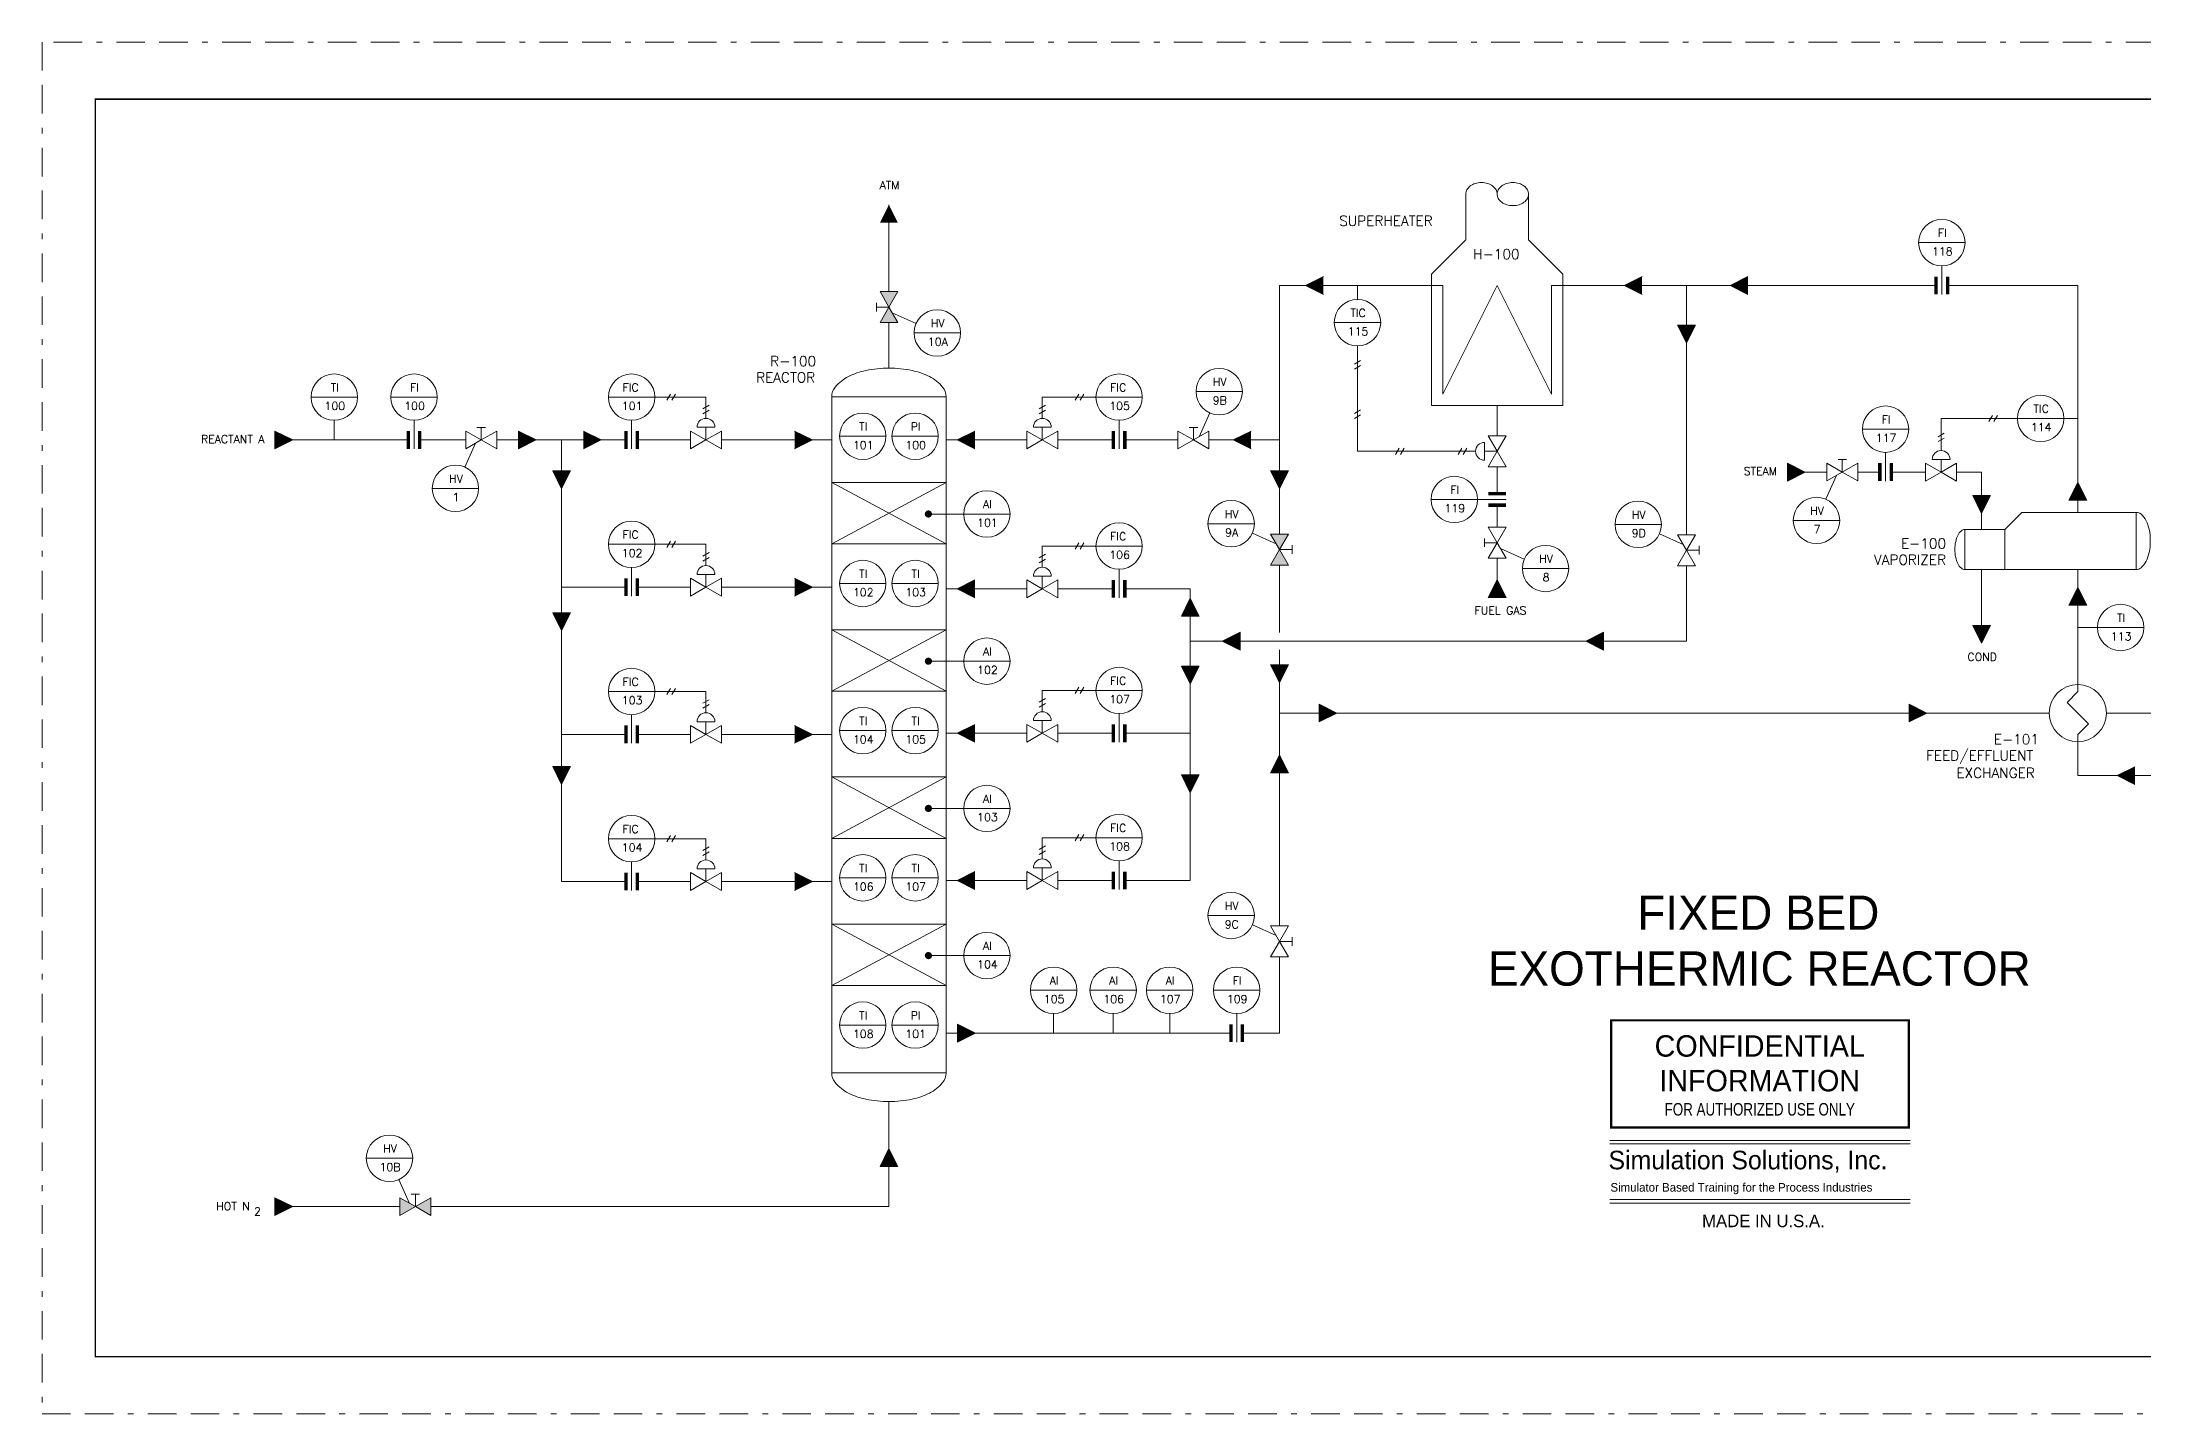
# Model space of a CAD drawing. Extents: x -1 to 107, y -1 to 23.
# Drawn here: x -1.03 to 35.74, y -1.03 to 22.97 of the extents above; entities that cross this region are included whole.
import ezdxf
from ezdxf.enums import TextEntityAlignment as Align

# ---------------------------------------------------------------- set-up
doc = ezdxf.new("R2010")
doc.units = 0
doc.header["$MEASUREMENT"] = 0
doc.linetypes.add('BORDER', pattern=[1.75, 0.5, -0.25, 0.5, -0.25, 0, -0.25])
doc.linetypes.add('DOT', pattern=[0.25, 0, -0.25])
doc.layers.get('0').update_dxf_attribs({"lineweight": 0})
for name, color, linetype, lineweight, true_color in [('ARROW', 15, 'Continuous', 0, 0xa55252), ('BORDER', 5, 'BORDER', 0, 0x0000ff), ('EQUIP', 2, 'Continuous', 0, 0xffff00), ('INSTR', 4, 'Continuous', 0, 0x00ffff), ('OUTLINE', 5, 'DOT', 0, 0x0000ff), ('TEXT', 3, 'Continuous', 0, 0x00ff00), ('VALVE', 1, 'Continuous', 0, 0xff0000)]:
    doc.layers.add(name, color=color, linetype=linetype, lineweight=lineweight, true_color=true_color)
doc.layers.add('GS-0003', color=7, linetype='Continuous', lineweight=0)
doc.layers.add('LINE', color=7, linetype='Continuous', lineweight=0)
doc.styles.add('CBC-LD', font='CBC-LD.SHX')
doc.styles.add('HL-LD', font='HL-LD.SHX')
doc.styles.add('HM-LD', font='HM-LD.SHX')
doc.styles.add('ROMANS', font='ROMANS.SHX')
doc.styles.add('SCB-LD', font='SCB-LD.SHX', dxfattribs={"width": 0.8})

# ---------------------------------------------------------------- blocks, each defined once
blk = doc.blocks.new('HV-NO')
at = {"layer": 'VALVE'}
for p, q in [((0.075, 0.22), (-0.075, 0.22)), ((0, 0), (0, 0.22))]:
    blk.add_line(p, q, dxfattribs=at)
for points in [[(-0.271, -0.156), (-0.271, 0.156), (0, 0)], [(0.271, -0.156), (0.271, 0.156), (0, 0)]]:
    blk.add_lwpolyline(points, close=True, dxfattribs=at)
blk = doc.blocks.new('HV-NC')
at = {"layer": 'VALVE'}
for p, q in [((0.075, 0.22), (-0.075, 0.22)), ((0, 0), (0, 0.22))]:
    blk.add_line(p, q, dxfattribs=at)
for points in [[(-0.271, -0.156), (-0.271, 0.156), (0, 0)], [(0.271, -0.156), (0.271, 0.156), (0, 0)]]:
    blk.add_lwpolyline(points, close=True, dxfattribs=at)
blk.add_solid([(0.271, -0.156), (0.271, 0.156), (-0.271, 0.156), (-0.271, -0.156)], dxfattribs=at)

msp = doc.modelspace()

# ---------------------------------------------------------------- linework, layer by layer
for points in [[(32.071, 18.554), (32.071, 18.867), (32.131, 18.554), (32.131, 18.867)], [(32.331, 18.554), (32.331, 18.867), (32.271, 18.554), (32.271, 18.867)], [(5.346, 15.852), (5.346, 16.164), (5.406, 15.852), (5.406, 16.164)], [(5.606, 15.852), (5.606, 16.164), (5.546, 15.852), (5.546, 16.164)], [(9.152, 15.852), (9.152, 16.164), (9.212, 15.852), (9.212, 16.164)], [(9.412, 15.852), (9.412, 16.164), (9.352, 15.852), (9.352, 16.164)], [(17.679, 15.852), (17.679, 16.164), (17.739, 15.852), (17.739, 16.164)], [(17.939, 15.852), (17.939, 16.164), (17.879, 15.852), (17.879, 16.164)], [(31.087, 15.29), (31.087, 15.603), (31.147, 15.29), (31.147, 15.603)], [(31.347, 15.29), (31.347, 15.603), (31.287, 15.29), (31.287, 15.603)], [(24.579, 15.098), (24.267, 15.098), (24.579, 15.038), (24.267, 15.038)], [(24.579, 14.838), (24.267, 14.838), (24.579, 14.898), (24.267, 14.898)], [(9.152, 13.277), (9.152, 13.589), (9.212, 13.277), (9.212, 13.589)], [(9.412, 13.277), (9.412, 13.589), (9.352, 13.277), (9.352, 13.589)], [(17.679, 13.247), (17.679, 13.559), (17.739, 13.247), (17.739, 13.559)], [(17.939, 13.247), (17.939, 13.559), (17.879, 13.247), (17.879, 13.559)], [(17.679, 10.721), (17.679, 11.033), (17.739, 10.721), (17.739, 11.033)], [(17.939, 10.721), (17.939, 11.033), (17.879, 10.721), (17.879, 11.033)], [(9.152, 10.702), (9.152, 11.014), (9.212, 10.702), (9.212, 11.014)], [(9.412, 10.702), (9.412, 11.014), (9.352, 10.702), (9.352, 11.014)], [(17.679, 8.145), (17.679, 8.458), (17.739, 8.145), (17.739, 8.458)], [(17.939, 8.145), (17.939, 8.458), (17.879, 8.145), (17.879, 8.458)], [(9.152, 8.127), (9.152, 8.439), (9.212, 8.127), (9.212, 8.439)], [(9.412, 8.127), (9.412, 8.439), (9.352, 8.127), (9.352, 8.439)], [(19.736, 5.475), (19.736, 5.787), (19.796, 5.475), (19.796, 5.787)], [(19.996, 5.475), (19.996, 5.787), (19.936, 5.475), (19.936, 5.787)]]:
    msp.add_solid(points)
at = {"layer": 'ARROW'}
for p, q in [((21.383, 18.867), (21.071, 18.71)), ((26.957, 18.867), (26.644, 18.71)), ((28.809, 18.867), (28.497, 18.71)), ((21.383, 18.554), (21.071, 18.71)), ((26.957, 18.554), (26.644, 18.71)), ((28.809, 18.554), (28.497, 18.71)), ((27.892, 18.018), (27.579, 18.018)), ((27.579, 18.018), (27.736, 17.705)), ((27.892, 18.018), (27.736, 17.705)), ((3.043, 16.164), (3.043, 15.852)), ((3.043, 16.164), (3.356, 16.008)), ((3.043, 15.852), (3.356, 16.008)), ((7.302, 16.164), (7.614, 16.008)), ((7.302, 16.164), (7.302, 15.852)), ((7.302, 15.852), (7.614, 16.008)), ((8.438, 16.164), (8.75, 16.008)), ((8.438, 15.852), (8.75, 16.008)), ((12.133, 16.164), (12.445, 16.008)), ((12.133, 15.852), (12.445, 16.008)), ((15.287, 16.164), (14.974, 16.008)), ((15.287, 15.852), (14.974, 16.008)), ((20.119, 16.164), (19.807, 16.008)), ((20.119, 15.852), (19.807, 16.008)), ((8.214, 15.467), (7.902, 15.467)), ((7.902, 15.467), (8.058, 15.155)), ((8.214, 15.467), (8.058, 15.155)), ((20.46, 15.467), (20.616, 15.155)), ((20.772, 15.467), (20.46, 15.467)), ((20.772, 15.467), (20.616, 15.155)), ((29.5, 15.603), (29.813, 15.447)), ((29.5, 15.603), (29.5, 15.29)), ((29.5, 15.29), (29.813, 15.447)), ((34.423, 14.957), (34.579, 15.269)), ((34.735, 14.957), (34.579, 15.269)), ((33.053, 15.034), (32.741, 15.034)), ((32.741, 15.034), (32.897, 14.722)), ((33.053, 15.034), (32.897, 14.722)), ((34.423, 14.957), (34.735, 14.957)), ((12.133, 13.589), (12.445, 13.433)), ((12.133, 13.277), (12.445, 13.433)), ((15.287, 13.559), (14.974, 13.403)), ((15.287, 13.247), (14.974, 13.403)), ((18.898, 12.926), (19.054, 13.238)), ((19.21, 12.926), (19.054, 13.238)), ((24.267, 13.251), (24.423, 13.563)), ((24.267, 13.251), (24.579, 13.251)), ((24.579, 13.251), (24.423, 13.563)), ((34.423, 13.118), (34.579, 13.431)), ((34.735, 13.118), (34.579, 13.431)), ((7.902, 12.987), (8.058, 12.675)), ((8.214, 12.987), (7.902, 12.987)), ((8.214, 12.987), (8.058, 12.675)), ((19.21, 12.926), (18.898, 12.926)), ((34.423, 13.118), (34.735, 13.118)), ((19.925, 12.645), (19.613, 12.489)), ((19.925, 12.333), (19.925, 12.645)), ((26.283, 12.645), (25.971, 12.489)), ((26.283, 12.333), (26.283, 12.645)), ((33.053, 12.765), (32.741, 12.765)), ((32.741, 12.765), (32.897, 12.453)), ((33.053, 12.765), (32.897, 12.453)), ((19.925, 12.333), (19.613, 12.489)), ((26.283, 12.333), (25.971, 12.489)), ((18.898, 12.053), (19.054, 11.74)), ((19.21, 12.053), (18.898, 12.053)), ((19.21, 12.053), (19.054, 11.74)), ((20.772, 12.075), (20.46, 12.075)), ((20.46, 12.075), (20.616, 11.762)), ((20.772, 12.075), (20.616, 11.762)), ((15.287, 11.033), (14.974, 10.877)), ((21.307, 11.387), (21.307, 11.075)), ((21.307, 11.387), (21.619, 11.231)), ((21.307, 11.075), (21.619, 11.231)), ((31.627, 11.387), (31.627, 11.075)), ((31.627, 11.387), (31.939, 11.231)), ((31.627, 11.075), (31.939, 11.231)), ((12.133, 11.014), (12.445, 10.858)), ((12.133, 10.702), (12.445, 10.858)), ((15.287, 10.721), (14.974, 10.877)), ((20.46, 10.184), (20.616, 10.496)), ((20.772, 10.184), (20.616, 10.496)), ((7.902, 10.294), (8.058, 9.982)), ((8.214, 10.294), (7.902, 10.294)), ((8.214, 10.294), (8.058, 9.982)), ((19.21, 10.149), (18.898, 10.149)), ((18.898, 10.149), (19.054, 9.837)), ((19.21, 10.149), (19.054, 9.837)), ((20.46, 10.184), (20.772, 10.184)), ((35.578, 10.293), (35.266, 10.137)), ((35.578, 9.981), (35.266, 10.137)), ((15.287, 8.458), (14.974, 8.301)), ((12.133, 8.439), (12.445, 8.283)), ((12.133, 8.127), (12.445, 8.283)), ((15.287, 8.145), (14.974, 8.301)), ((14.985, 5.787), (15.297, 5.631)), ((14.985, 5.787), (14.985, 5.475)), ((14.985, 5.475), (15.297, 5.631)), ((13.627, 3.301), (13.783, 3.613)), ((13.94, 3.301), (13.783, 3.613)), ((13.627, 3.301), (13.94, 3.301)), ((3.043, 2.752), (3.356, 2.596)), ((3.043, 2.752), (3.043, 2.44)), ((3.043, 2.44), (3.356, 2.596))]:
    msp.add_line(p, q, dxfattribs=at)
for points in [[(13.783, 20.123), (13.94, 19.81), (13.627, 19.81)], [(21.071, 18.71), (21.383, 18.867), (21.383, 18.554)], [(26.644, 18.71), (26.957, 18.867), (26.957, 18.554)], [(28.497, 18.71), (28.809, 18.867), (28.809, 18.554)], [(27.736, 17.705), (27.892, 18.018), (27.579, 18.018)], [(3.356, 16.008), (3.043, 16.164), (3.043, 15.852)], [(7.614, 16.008), (7.302, 16.164), (7.302, 15.852)], [(8.75, 16.008), (8.438, 15.852), (8.438, 16.164)], [(12.445, 16.008), (12.133, 15.852), (12.133, 16.164)], [(14.974, 16.008), (15.287, 16.164), (15.287, 15.852)], [(19.807, 16.008), (20.119, 16.164), (20.119, 15.852)], [(8.058, 15.155), (8.214, 15.467), (7.902, 15.467)], [(20.616, 15.155), (20.772, 15.467), (20.46, 15.467)], [(29.813, 15.447), (29.5, 15.603), (29.5, 15.29)], [(34.579, 15.269), (34.423, 14.957), (34.735, 14.957)], [(32.897, 14.722), (33.053, 15.034), (32.741, 15.034)], [(12.445, 13.433), (12.133, 13.277), (12.133, 13.589)], [(14.974, 13.403), (15.287, 13.559), (15.287, 13.247)], [(19.054, 13.238), (19.21, 12.926), (18.898, 12.926)], [(24.423, 13.563), (24.267, 13.251), (24.579, 13.251)], [(34.579, 13.431), (34.423, 13.118), (34.735, 13.118)], [(8.058, 12.675), (8.214, 12.987), (7.902, 12.987)], [(19.613, 12.489), (19.925, 12.333), (19.925, 12.645)], [(25.971, 12.489), (26.283, 12.333), (26.283, 12.645)], [(32.897, 12.453), (33.053, 12.765), (32.741, 12.765)], [(19.054, 11.74), (19.21, 12.053), (18.898, 12.053)], [(20.616, 11.762), (20.772, 12.075), (20.46, 12.075)], [(14.974, 10.877), (15.287, 11.033), (15.287, 10.721)], [(21.619, 11.231), (21.307, 11.387), (21.307, 11.075)], [(31.939, 11.231), (31.627, 11.387), (31.627, 11.075)], [(12.445, 10.858), (12.133, 10.702), (12.133, 11.014)], [(20.616, 10.496), (20.46, 10.184), (20.772, 10.184)], [(8.058, 9.982), (8.214, 10.294), (7.902, 10.294)], [(19.054, 9.837), (19.21, 10.149), (18.898, 10.149)], [(35.266, 10.137), (35.578, 10.293), (35.578, 9.981)], [(14.974, 8.301), (15.287, 8.458), (15.287, 8.145)], [(12.445, 8.283), (12.133, 8.127), (12.133, 8.439)], [(15.297, 5.631), (14.985, 5.787), (14.985, 5.475)], [(13.783, 3.613), (13.627, 3.301), (13.94, 3.301)], [(3.356, 2.596), (3.043, 2.752), (3.043, 2.44)]]:
    msp.add_solid(points, dxfattribs=at)
at = {"layer": 'BORDER'}
for p, q in [((106.969, 22.97), (-1.031, 22.97)), ((-1.031, 22.97), (-1.031, -1.03)), ((-1.031, -1.03), (106.969, -1.03))]:
    msp.add_line(p, q, dxfattribs=at)
at = {"layer": 'EQUIP'}
for p, q in [((23.873, 20.309), (23.873, 19.509)), ((24.973, 19.509), (24.973, 20.309)), ((23.873, 19.509), (23.273, 18.909)), ((25.573, 18.909), (24.973, 19.509)), ((25.573, 16.609), (25.573, 18.909)), ((12.783, 16.764), (12.783, 4.935)), ((12.783, 16.764), (14.783, 16.764)), ((14.783, 16.764), (14.783, 4.935)), ((12.783, 15.264), (14.783, 15.264)), ((12.783, 15.264), (14.783, 14.189)), ((12.783, 14.189), (14.783, 15.264)), ((33.302, 14.442), (33.602, 14.742)), ((33.602, 14.742), (35.602, 14.742)), ((35.602, 14.742), (35.602, 13.742)), ((32.602, 14.442), (32.602, 13.742)), ((33.302, 14.442), (32.602, 14.442)), ((33.302, 14.442), (33.302, 13.742)), ((12.783, 14.189), (14.783, 14.189)), ((35.602, 13.742), (32.602, 13.742)), ((12.783, 12.689), (14.783, 12.689)), ((12.783, 11.614), (14.783, 12.689)), ((12.783, 12.689), (14.783, 11.614)), ((12.783, 11.614), (14.783, 11.614)), ((12.783, 10.114), (14.783, 10.114)), ((12.783, 9.039), (14.783, 10.114)), ((12.783, 10.114), (14.783, 9.039)), ((12.783, 9.039), (14.783, 9.039)), ((12.783, 7.539), (14.783, 7.539)), ((12.783, 6.464), (14.783, 7.539)), ((12.783, 7.539), (14.783, 6.464)), ((12.783, 6.464), (14.783, 6.464)), ((12.783, 4.935), (14.783, 4.935))]:
    msp.add_line(p, q, dxfattribs=at)
for points in [[(24.423, 20.309, 0.129313), (24.403, 20.383, 0.106376), (24.342, 20.452, 0.084636), (24.256, 20.495, 0.073821), (24.148, 20.511, 0.073821), (24.039, 20.495, 0.084636), (23.953, 20.452, 0.106376), (23.892, 20.383, 0.129313), (23.873, 20.309)], [(14.783, 16.764, 0.174705), (14.722, 16.934, 0.104203), (14.49, 17.118, 0.064948), (14.188, 17.223, 0.051099), (13.783, 17.264, 0.051099), (13.379, 17.223, 0.064948), (13.076, 17.118, 0.104203), (12.844, 16.934, 0.174705), (12.783, 16.764)], [(35.602, 13.742, 0.176325), (35.685, 13.773, 0.103901), (35.776, 13.889, 0.064303), (35.828, 14.04, 0.050467), (35.848, 14.242, 0.050467), (35.828, 14.445, 0.064303), (35.776, 14.596, 0.103901), (35.685, 14.712, 0.176325), (35.602, 14.742)], [(32.602, 13.742, -0.176325), (32.543, 13.764, -0.103901), (32.479, 13.845, -0.064303), (32.443, 13.951, -0.050467), (32.429, 14.092, -0.050467), (32.443, 14.234, -0.064303), (32.479, 14.34, -0.103901), (32.543, 14.421, -0.176325), (32.602, 14.442)], [(14.783, 4.935, -0.174705), (14.722, 4.766, -0.104203), (14.49, 4.582, -0.064948), (14.188, 4.477, -0.051099), (13.783, 4.435, -0.051099), (13.379, 4.477, -0.064948), (13.076, 4.582, -0.104203), (12.844, 4.766, -0.174705), (12.783, 4.935)]]:
    msp.add_lwpolyline(points, format="xyb", dxfattribs=at)
msp.add_lwpolyline([(24.423, 20.309, 0.129313), (24.442, 20.235, 0.106376), (24.503, 20.167, 0.084636), (24.589, 20.124, 0.073821), (24.698, 20.108, 0.073821), (24.806, 20.124, 0.084636), (24.892, 20.167, 0.106376), (24.953, 20.235, 0.129313), (24.973, 20.309, 0.129313), (24.953, 20.383, 0.106376), (24.892, 20.452, 0.084636), (24.806, 20.495, 0.073821), (24.698, 20.511, 0.073821), (24.589, 20.495, 0.084636), (24.503, 20.452, 0.106376), (24.442, 20.383, 0.129313)], format="xyb", close=True, dxfattribs=at)
msp.add_lwpolyline([(23.273, 18.909), (23.273, 16.609), (25.573, 16.609)], dxfattribs=at)
at = {"layer": 'EQUIP', "lineweight": 0}
msp.add_circle((34.579, 11.231), 0.5, dxfattribs=at)
at = {"layer": 'GS-0003'}
for p, q in [((13.783, 20.123), (13.783, 18.603)), ((20.616, 18.709), (20.616, 14.363)), ((32.071, 18.71), (25.373, 18.71)), ((27.736, 18.71), (27.736, 14.35)), ((34.579, 18.71), (32.331, 18.71)), ((34.579, 14.742), (34.579, 18.71)), ((13.783, 17.264), (13.783, 18.061)), ((24.423, 16.08), (24.423, 16.609)), ((5.366, 16.008), (3.043, 16.008)), ((6.382, 16.008), (5.606, 16.008)), ((9.171, 16.008), (6.923, 16.008)), ((8.058, 16.008), (8.058, 8.283)), ((10.312, 16.008), (9.412, 16.008)), ((12.783, 16.008), (10.853, 16.008)), ((16.195, 16.008), (14.783, 16.008)), ((17.698, 16.008), (16.737, 16.008)), ((18.839, 16.008), (17.939, 16.008)), ((20.616, 16.008), (19.38, 16.008)), ((24.423, 15.539), (24.423, 15.084)), ((30.19, 15.447), (29.538, 15.447)), ((31.108, 15.447), (30.731, 15.447)), ((31.918, 15.447), (31.333, 15.447)), ((32.459, 15.447), (32.897, 15.447)), ((32.897, 15.447), (32.897, 14.442)), ((24.423, 14.859), (24.423, 14.482)), ((20.616, 13.821), (20.616, 12.639)), ((24.423, 13.941), (24.423, 13.289)), ((27.736, 13.809), (27.736, 12.489)), ((32.897, 13.742), (32.897, 12.453)), ((34.579, 11.606), (34.579, 13.742)), ((9.171, 13.433), (8.058, 13.433)), ((10.312, 13.433), (9.412, 13.433)), ((12.783, 13.433), (10.853, 13.433)), ((16.195, 13.403), (14.783, 13.403)), ((17.698, 13.403), (16.737, 13.403)), ((19.054, 13.403), (17.939, 13.403)), ((19.054, 13.403), (19.054, 8.301)), ((19.054, 12.489), (27.736, 12.489)), ((20.616, 12.339), (20.616, 7.507)), ((34.391, 11.418), (34.579, 11.606)), ((34.766, 11.043), (34.391, 11.418)), ((20.616, 11.231), (34.079, 11.231)), ((34.579, 10.856), (34.766, 11.043)), ((35.079, 11.231), (42.89, 11.231)), ((9.171, 10.858), (8.058, 10.858)), ((10.312, 10.858), (9.412, 10.858)), ((12.783, 10.858), (10.853, 10.858)), ((16.195, 10.877), (14.783, 10.877)), ((17.698, 10.877), (16.737, 10.877)), ((19.054, 10.877), (17.939, 10.877)), ((34.579, 10.856), (34.579, 10.137)), ((38.156, 10.137), (34.579, 10.137)), ((9.171, 8.283), (8.058, 8.283)), ((10.312, 8.283), (9.412, 8.283)), ((12.783, 8.283), (10.853, 8.283)), ((16.195, 8.301), (14.783, 8.301)), ((17.698, 8.301), (16.737, 8.301)), ((19.054, 8.301), (17.939, 8.301)), ((20.616, 6.966), (20.616, 5.631)), ((14.783, 5.631), (19.736, 5.631)), ((19.996, 5.631), (20.616, 5.631)), ((13.783, 4.435), (13.783, 2.596)), ((5.228, 2.596), (3.043, 2.596)), ((13.783, 2.596), (5.769, 2.596))]:
    msp.add_line(p, q, dxfattribs=at)
at = {"layer": 'INSTR'}
for p, q in [((32.608, 19.46), (31.795, 19.46)), ((32.201, 19.054), (32.201, 18.554)), ((21.98, 18.467), (21.98, 18.709)), ((13.842, 18.231), (14.258, 18.045)), ((21.574, 18.061), (22.387, 18.061)), ((15.036, 17.88), (14.223, 17.88)), ((21.98, 17.654), (21.98, 15.81)), ((21.926, 17.335), (22.034, 17.398)), ((21.926, 17.249), (22.034, 17.311)), ((4.488, 16.758), (3.675, 16.758)), ((5.882, 16.758), (5.069, 16.758)), ((9.282, 16.758), (8.876, 16.758)), ((9.282, 16.758), (9.688, 16.758)), ((9.688, 16.758), (10.582, 16.758)), ((9.962, 16.812), (9.9, 16.704)), ((10.049, 16.812), (9.987, 16.704)), ((10.528, 16.552), (10.637, 16.615)), ((10.582, 16.758), (10.582, 16.386)), ((16.412, 16.552), (16.52, 16.615)), ((16.466, 16.758), (16.466, 16.386)), ((17.403, 16.758), (16.466, 16.758)), ((17.042, 16.704), (17.104, 16.812)), ((17.128, 16.704), (17.191, 16.812)), ((17.809, 16.758), (17.403, 16.758)), ((17.809, 16.758), (18.215, 16.758)), ((19.967, 16.854), (19.155, 16.854)), ((4.081, 16.352), (4.081, 16.008)), ((5.476, 16.352), (5.476, 15.852)), ((9.282, 16.352), (9.282, 15.852)), ((10.528, 16.466), (10.637, 16.528)), ((16.412, 16.466), (16.52, 16.528)), ((17.809, 16.352), (17.809, 15.852)), ((19.21, 16.066), (19.397, 16.483)), ((21.926, 16.472), (22.034, 16.535)), ((21.926, 16.386), (22.034, 16.448)), ((31.624, 16.197), (30.811, 16.197)), ((33.524, 16.385), (32.188, 16.385)), ((32.188, 16.385), (32.188, 15.824)), ((33.024, 16.331), (33.086, 16.439)), ((33.11, 16.331), (33.173, 16.439)), ((33.93, 16.385), (33.524, 16.385)), ((33.93, 16.385), (34.579, 16.385)), ((6.551, 15.95), (6.365, 15.534)), ((13.325, 16.073), (12.919, 16.073)), ((13.325, 16.073), (13.731, 16.073)), ((14.241, 16.073), (13.835, 16.073)), ((14.241, 16.073), (14.647, 16.073)), ((22.707, 15.864), (22.644, 15.755)), ((22.793, 15.864), (22.731, 15.755)), ((23.803, 15.864), (23.741, 15.755)), ((23.89, 15.864), (23.827, 15.755)), ((32.134, 16.066), (32.243, 16.129)), ((32.134, 15.98), (32.243, 16.042)), ((21.98, 15.81), (24.045, 15.81)), ((31.217, 15.79), (31.217, 15.29)), ((5.794, 15.162), (6.607, 15.162)), ((30.359, 15.388), (30.173, 14.972)), ((15.091, 14.713), (14.473, 14.713)), ((15.497, 14.713), (15.091, 14.713)), ((15.497, 14.713), (15.903, 14.713)), ((24.079, 14.968), (23.267, 14.968)), ((24.079, 14.968), (24.579, 14.968)), ((19.364, 14.544), (20.176, 14.544)), ((20.558, 14.193), (20.142, 14.379)), ((26.483, 14.532), (27.296, 14.532)), ((27.677, 14.181), (27.261, 14.367)), ((29.602, 14.601), (30.415, 14.601)), ((9.282, 14.183), (8.876, 14.183)), ((9.282, 14.183), (9.688, 14.183)), ((9.688, 14.183), (10.582, 14.183)), ((9.962, 14.237), (9.9, 14.129)), ((10.049, 14.237), (9.987, 14.129)), ((10.528, 13.977), (10.637, 14.04)), ((10.582, 14.183), (10.582, 13.811)), ((16.412, 13.947), (16.52, 14.01)), ((17.403, 14.153), (16.466, 14.153)), ((16.466, 14.153), (16.466, 13.781)), ((17.042, 14.099), (17.104, 14.207)), ((17.128, 14.099), (17.191, 14.207)), ((17.809, 14.153), (17.403, 14.153)), ((17.809, 14.153), (18.215, 14.153)), ((24.481, 14.11), (24.897, 13.924)), ((9.282, 13.777), (9.282, 13.277)), ((10.528, 13.891), (10.637, 13.953)), ((16.412, 13.861), (16.52, 13.923)), ((17.809, 13.747), (17.809, 13.247)), ((25.675, 13.759), (24.862, 13.759)), ((13.325, 13.498), (12.919, 13.498)), ((13.325, 13.498), (13.731, 13.498)), ((14.241, 13.498), (13.835, 13.498)), ((14.241, 13.498), (14.647, 13.498)), ((34.923, 12.727), (34.579, 12.727)), ((35.735, 12.727), (34.923, 12.727)), ((15.091, 12.138), (14.473, 12.138)), ((15.497, 12.138), (15.091, 12.138)), ((15.497, 12.138), (15.903, 12.138)), ((9.282, 11.608), (8.876, 11.608)), ((9.282, 11.608), (9.688, 11.608)), ((9.688, 11.608), (10.582, 11.608)), ((9.962, 11.662), (9.9, 11.554)), ((10.049, 11.662), (9.987, 11.554)), ((10.528, 11.402), (10.637, 11.465)), ((10.582, 11.608), (10.582, 11.236)), ((16.412, 11.421), (16.52, 11.484)), ((17.403, 11.627), (16.466, 11.627)), ((16.466, 11.627), (16.466, 11.255)), ((17.042, 11.573), (17.104, 11.681)), ((17.128, 11.573), (17.191, 11.681)), ((17.809, 11.627), (17.403, 11.627)), ((17.809, 11.627), (18.215, 11.627)), ((9.282, 11.202), (9.282, 10.702)), ((10.528, 11.316), (10.637, 11.378)), ((16.412, 11.334), (16.52, 11.397)), ((17.809, 11.221), (17.809, 10.721)), ((13.325, 10.923), (12.919, 10.923)), ((13.325, 10.923), (13.731, 10.923)), ((14.241, 10.923), (13.835, 10.923)), ((14.241, 10.923), (14.647, 10.923)), ((15.091, 9.563), (14.473, 9.563)), ((15.497, 9.563), (15.091, 9.563)), ((15.497, 9.563), (15.903, 9.563)), ((9.282, 9.033), (8.876, 9.033)), ((9.282, 9.033), (9.688, 9.033)), ((9.688, 9.033), (10.582, 9.033)), ((9.962, 9.087), (9.9, 8.979)), ((10.049, 9.087), (9.987, 8.979)), ((10.528, 8.827), (10.637, 8.89)), ((10.582, 9.033), (10.582, 8.661)), ((16.412, 8.846), (16.52, 8.908)), ((17.403, 9.051), (16.466, 9.051)), ((16.466, 9.051), (16.466, 8.679)), ((17.042, 8.997), (17.104, 9.105)), ((17.128, 8.997), (17.191, 9.105)), ((17.809, 9.051), (17.403, 9.051)), ((17.809, 9.051), (18.215, 9.051)), ((9.282, 8.627), (9.282, 8.127)), ((10.528, 8.741), (10.637, 8.803)), ((16.412, 8.759), (16.52, 8.821)), ((17.809, 8.645), (17.809, 8.145)), ((13.325, 8.348), (12.919, 8.348)), ((13.325, 8.348), (13.731, 8.348)), ((14.241, 8.348), (13.835, 8.348)), ((14.241, 8.348), (14.647, 8.348)), ((19.364, 7.688), (20.176, 7.688)), ((20.558, 7.337), (20.142, 7.524)), ((15.091, 6.988), (14.473, 6.988)), ((15.903, 6.988), (15.091, 6.988)), ((16.664, 6.381), (16.258, 6.381)), ((16.664, 6.381), (17.07, 6.381)), ((17.705, 6.381), (17.299, 6.381)), ((17.705, 6.381), (18.112, 6.381)), ((18.694, 6.381), (18.288, 6.381)), ((18.694, 6.381), (19.1, 6.381)), ((20.272, 6.381), (19.459, 6.381)), ((16.664, 5.975), (16.664, 5.631)), ((17.705, 5.975), (17.705, 5.631)), ((18.694, 5.975), (18.694, 5.631)), ((19.866, 5.975), (19.866, 5.475)), ((13.325, 5.773), (12.919, 5.773)), ((13.325, 5.773), (13.731, 5.773)), ((14.241, 5.773), (13.835, 5.773)), ((14.241, 5.773), (14.647, 5.773)), ((4.641, 3.442), (5.453, 3.442)), ((5.398, 2.654), (5.211, 3.071))]:
    msp.add_line(p, q, dxfattribs=at)
at = {"layer": 'INSTR', "lineweight": 158, "const_width": 0.0625}
for points in [[(14.442, 14.713, 1), (14.505, 14.713, 1)], [(14.442, 12.138, 1), (14.505, 12.138, 1)], [(14.442, 9.563, 1), (14.505, 9.563, 1)], [(14.442, 6.988, 1), (14.505, 6.988, 1)]]:
    msp.add_lwpolyline(points, format="xyb", close=True, dxfattribs=at)
at = {"layer": 'INSTR', "lineweight": 0}
for centre in [(32.201, 19.46), (21.98, 18.061), (14.629, 17.88), (4.081, 16.758), (5.476, 16.758), (9.282, 16.758), (17.809, 16.758), (19.561, 16.854), (31.217, 16.197), (33.93, 16.385), (13.325, 16.073), (14.241, 16.073), (6.2, 15.162), (15.497, 14.713), (23.673, 14.968), (19.77, 14.544), (26.89, 14.532), (30.009, 14.601), (9.282, 14.183), (17.809, 14.153), (25.269, 13.759), (13.325, 13.498), (14.241, 13.498), (35.329, 12.727), (15.497, 12.138), (9.282, 11.608), (17.809, 11.627), (13.325, 10.923), (14.241, 10.923), (15.497, 9.563), (9.282, 9.033), (17.809, 9.051), (13.325, 8.348), (14.241, 8.348), (19.77, 7.688), (15.497, 6.988), (16.664, 6.381), (17.705, 6.381), (18.694, 6.381), (19.866, 6.381), (13.325, 5.773), (14.241, 5.773), (5.047, 3.442)]:
    msp.add_circle(centre, 0.406, dxfattribs=at)
at = {"layer": 'LINE'}
for p, q in [((20.616, 18.709), (23.473, 18.709)), ((23.473, 18.709), (23.473, 16.809)), ((23.473, 16.809), (24.423, 18.709)), ((24.423, 18.709), (25.373, 16.809)), ((25.373, 16.809), (25.373, 18.71))]:
    msp.add_line(p, q, dxfattribs=at)
at = {"layer": 'OUTLINE', "lineweight": 60, "const_width": 0.025}
msp.add_lwpolyline([(105.899, -0.03), (105.899, 21.97), (-0.101, 21.97), (-0.101, -0.03)], close=True, dxfattribs=at)
at = {"layer": 'TEXT', "color": 9, "true_color": 0xc0c0c0}
for p, q in [((26.391, 3.756), (31.649, 3.756)), ((26.391, 3.693), (31.649, 3.693)), ((26.391, 2.72), (31.649, 2.72)), ((26.391, 2.658), (31.649, 2.658))]:
    msp.add_line(p, q, dxfattribs=at)
at = {"layer": 'TEXT', "color": 14, "lineweight": 90, "true_color": 0xa50000, "const_width": 0.0375}
msp.add_lwpolyline([(26.417, 3.98), (26.417, 5.855), (31.623, 5.855), (31.623, 3.98)], close=True, dxfattribs=at)
at = {"layer": 'VALVE'}
for p, q in [((6.727, 16.228), (6.577, 16.228)), ((6.652, 16.008), (6.652, 16.228)), ((10.426, 16.23), (10.739, 16.23)), ((10.582, 16.008), (10.582, 16.23)), ((16.31, 16.23), (16.622, 16.23)), ((16.466, 16.008), (16.466, 16.23)), ((19.184, 16.228), (19.034, 16.228)), ((19.109, 16.008), (19.109, 16.228)), ((24.201, 15.966), (24.201, 15.653)), ((24.423, 15.81), (24.201, 15.81)), ((32.345, 15.668), (32.032, 15.668)), ((32.188, 15.447), (32.188, 15.668)), ((10.426, 13.655), (10.739, 13.655)), ((10.582, 13.433), (10.582, 13.655)), ((16.31, 13.625), (16.622, 13.625)), ((16.466, 13.403), (16.466, 13.625)), ((10.426, 11.08), (10.739, 11.08)), ((10.582, 10.858), (10.582, 11.08)), ((16.31, 11.098), (16.622, 11.098)), ((16.466, 10.877), (16.466, 11.098)), ((10.426, 8.505), (10.739, 8.505)), ((10.582, 8.283), (10.582, 8.505)), ((16.31, 8.523), (16.622, 8.523)), ((16.466, 8.301), (16.466, 8.523)), ((20.616, 7.236), (20.836, 7.236)), ((20.836, 7.161), (20.836, 7.311))]:
    msp.add_line(p, q, dxfattribs=at)
for points in [[(6.382, 15.852), (6.382, 16.164), (6.652, 16.008)], [(6.923, 15.852), (6.923, 16.164), (6.652, 16.008)], [(10.312, 15.852), (10.312, 16.164), (10.582, 16.008)], [(10.853, 15.852), (10.853, 16.164), (10.582, 16.008)], [(16.195, 15.852), (16.195, 16.164), (16.466, 16.008)], [(16.737, 15.852), (16.737, 16.164), (16.466, 16.008)], [(18.839, 15.852), (18.839, 16.164), (19.109, 16.008)], [(19.38, 15.852), (19.38, 16.164), (19.109, 16.008)], [(24.579, 16.08), (24.267, 16.08), (24.423, 15.81)], [(24.579, 15.539), (24.267, 15.539), (24.423, 15.81)], [(31.918, 15.29), (31.918, 15.603), (32.188, 15.447)], [(32.459, 15.29), (32.459, 15.603), (32.188, 15.447)], [(10.312, 13.277), (10.312, 13.589), (10.582, 13.433)], [(10.853, 13.277), (10.853, 13.589), (10.582, 13.433)], [(16.195, 13.247), (16.195, 13.559), (16.466, 13.403)], [(16.737, 13.247), (16.737, 13.559), (16.466, 13.403)], [(16.195, 10.721), (16.195, 11.033), (16.466, 10.877)], [(16.737, 10.721), (16.737, 11.033), (16.466, 10.877)], [(10.312, 10.702), (10.312, 11.014), (10.582, 10.858)], [(10.853, 10.702), (10.853, 11.014), (10.582, 10.858)], [(16.195, 8.145), (16.195, 8.458), (16.466, 8.301)], [(16.737, 8.145), (16.737, 8.458), (16.466, 8.301)], [(10.312, 8.127), (10.312, 8.439), (10.582, 8.283)], [(10.853, 8.127), (10.853, 8.439), (10.582, 8.283)], [(20.46, 7.507), (20.772, 7.507), (20.616, 7.236)], [(20.46, 6.966), (20.772, 6.966), (20.616, 7.236)]]:
    msp.add_lwpolyline(points, close=True, dxfattribs=at)
for centre, start, end in [((10.582, 16.23), 0, 180), ((16.466, 16.23), 0, 180), ((24.201, 15.81), 90, 270), ((32.188, 15.668), 0, 180), ((10.582, 13.655), 0, 180), ((16.466, 13.625), 0, 180), ((10.582, 11.08), 0, 180), ((16.466, 11.098), 0, 180), ((10.582, 8.505), 0, 180), ((16.466, 8.523), 0, 180)]:
    msp.add_arc(centre, 0.156, start, end, dxfattribs=at)

# ---------------------------------------------------------------- block references
for name, p, rotation in [('HV-NC', (13.783, 18.332), 90), ('HV-NC', (20.616, 14.092), -90), ('HV-NO', (24.423, 14.211), 90), ('HV-NO', (27.736, 14.08), -90)]:
    msp.add_blockref(name, p, dxfattribs=dict(at, rotation=rotation))
for name, p in [('HV-NO', (30.46, 15.447)), ('HV-NC', (5.499, 2.596))]:
    msp.add_blockref(name, p, dxfattribs=at)

# ---------------------------------------------------------------- texts
at = {"layer": 'TEXT', "linetype": 'Continuous', "style": 'ROMANS'}
for s, height, p in [('ATM', 0.14, (13.968, 20.393)), ('REACTANT A', 0.14, (2.86, 15.954)), ('STEAM', 0.14, (29.317, 15.393)), ('VAPORIZER', 0.175, (32.275, 13.826)), ('E-100', 0.175, (32.275, 14.11)), ('FUEL GAS', 0.14, (24.934, 12.956)), ('COND', 0.14, (33.165, 12.143)), ('HOT N', 0.14, (2.603, 2.533)), ('2', 0.14, (2.798, 2.444))]:
    msp.add_text(s, height=height, dxfattribs=at).set_placement(p, align=Align.RIGHT)
for s, p in [('SUPERHEATER', (21.66, 19.754)), ('H-100', (24.004, 19.171))]:
    msp.add_text(s, height=0.175, dxfattribs=at).set_placement(p)
at = {"layer": 'TEXT', "linetype": 'Continuous'}
for s, height, style, p in [('FI', 0.14, 'ROMANS', (32.21, 19.56)), ('118', 0.14, 'ROMANS', (32.21, 19.237)), ('HV', 0.14, 'ROMANS', (14.638, 17.979)), ('TIC', 0.14, 'ROMANS', (21.989, 18.16)), ('10A', 0.14, 'ROMANS', (14.638, 17.656)), ('115', 0.14, 'ROMANS', (21.989, 17.837)), ('R-100', 0.175, 'ROMANS', (12.108, 17.299)), ('TI', 0.14, 'ROMANS', (4.09, 16.857)), ('FI', 0.14, 'ROMANS', (5.485, 16.857)), ('FIC', 0.14, 'ROMANS', (9.265, 16.857)), ('REACTOR', 0.175, 'ROMANS', (11.976, 17.015)), ('FIC', 0.14, 'ROMANS', (17.792, 16.857)), ('HV', 0.14, 'ROMANS', (19.57, 16.953)), ('100', 0.14, 'ROMANS', (4.09, 16.534)), ('100', 0.14, 'ROMANS', (5.485, 16.534)), ('101', 0.14, 'ROMANS', (9.291, 16.534)), ('105', 0.14, 'ROMANS', (17.818, 16.534)), ('9B', 0.14, 'ROMANS', (19.57, 16.63)), ('TIC', 0.14, 'ROMANS', (33.939, 16.485)), ('TI', 0.14, 'ROMANS', (13.334, 16.172)), ('PI', 0.14, 'ROMANS', (14.25, 16.172)), ('FI', 0.14, 'ROMANS', (31.226, 16.296)), ('114', 0.14, 'ROMANS', (33.939, 16.161)), ('101', 0.14, 'ROMANS', (13.334, 15.849)), ('100', 0.14, 'ROMANS', (14.25, 15.849)), ('117', 0.14, 'ROMANS', (31.226, 15.973)), ('HV', 0.14, 'ROMANS', (6.21, 15.261)), ('1', 0.14, 'ROMANS', (6.21, 14.938)), ('FI', 0.14, 'ROMANS', (23.682, 15.067)), ('AI', 0.14, 'ROMANS', (15.506, 14.813)), ('HV', 0.14, 'ROMANS', (19.779, 14.643)), ('119', 0.14, 'ROMANS', (23.682, 14.744)), ('HV', 0.14, 'ROMANS', (26.899, 14.631)), ('HV', 0.14, 'ROMANS', (30.018, 14.7)), ('FIC', 0.14, 'ROMANS', (9.265, 14.282)), ('101', 0.14, 'ROMANS', (15.506, 14.49)), ('FIC', 0.14, 'ROMANS', (17.792, 14.253)), ('9A', 0.14, 'ROMANS', (19.779, 14.32)), ('9D', 0.14, 'ROMANS', (26.899, 14.308)), ('7', 0.14, 'ROMANS', (30.018, 14.377)), ('102', 0.14, 'ROMANS', (9.291, 13.959)), ('106', 0.14, 'ROMANS', (17.818, 13.929)), ('HV', 0.14, 'ROMANS', (25.278, 13.859)), ('TI', 0.14, 'ROMANS', (13.334, 13.597)), ('TI', 0.14, 'ROMANS', (14.25, 13.597)), ('8', 0.14, 'ROMANS', (25.278, 13.536)), ('102', 0.14, 'ROMANS', (13.334, 13.274)), ('103', 0.14, 'ROMANS', (14.25, 13.274)), ('TI', 0.14, 'ROMANS', (35.338, 12.826)), ('113', 0.14, 'ROMANS', (35.338, 12.503)), ('AI', 0.14, 'ROMANS', (15.506, 12.238)), ('FIC', 0.14, 'ROMANS', (9.265, 11.707)), ('102', 0.14, 'ROMANS', (15.506, 11.915)), ('FIC', 0.14, 'ROMANS', (17.792, 11.726)), ('103', 0.14, 'ROMANS', (9.291, 11.384)), ('107', 0.14, 'ROMANS', (17.818, 11.403)), ('TI', 0.14, 'ROMANS', (13.334, 11.022)), ('TI', 0.14, 'ROMANS', (14.25, 11.022)), ('104', 0.14, 'ROMANS', (13.334, 10.699)), ('105', 0.14, 'ROMANS', (14.25, 10.699)), ('E-101', 0.175, 'ROMANS', (33.505, 10.684)), ('FEED/EFFLUENT', 0.175, 'ROMANS', (32.865, 10.4)), ('EXCHANGER', 0.175, 'ROMANS', (33.142, 10.095)), ('AI', 0.14, 'ROMANS', (15.506, 9.663)), ('FIC', 0.14, 'ROMANS', (9.265, 9.132)), ('103', 0.14, 'ROMANS', (15.506, 9.34)), ('FIC', 0.14, 'ROMANS', (17.792, 9.151)), ('104', 0.14, 'ROMANS', (9.291, 8.809)), ('108', 0.14, 'ROMANS', (17.818, 8.828)), ('TI', 0.14, 'ROMANS', (13.334, 8.447)), ('TI', 0.14, 'ROMANS', (14.25, 8.447)), ('106', 0.14, 'ROMANS', (13.334, 8.124)), ('107', 0.14, 'ROMANS', (14.25, 8.124)), ('HV', 0.14, 'ROMANS', (19.779, 7.787)), ('FIXED BED', 0.6, 'HL-LD', (28.991, 7.439)), ('9C', 0.14, 'ROMANS', (19.779, 7.464)), ('AI', 0.14, 'ROMANS', (15.506, 7.088)), ('EXOTHERMIC REACTOR', 0.60004, 'HL-LD', (29.008, 6.462)), ('104', 0.14, 'ROMANS', (15.506, 6.765)), ('AI', 0.14, 'ROMANS', (16.673, 6.48)), ('AI', 0.14, 'ROMANS', (17.714, 6.48)), ('AI', 0.14, 'ROMANS', (18.703, 6.48)), ('FI', 0.14, 'ROMANS', (19.875, 6.48)), ('105', 0.14, 'ROMANS', (16.673, 6.157)), ('106', 0.14, 'ROMANS', (17.714, 6.157)), ('107', 0.14, 'ROMANS', (18.703, 6.157)), ('109', 0.14, 'ROMANS', (19.875, 6.157)), ('TI', 0.14, 'ROMANS', (13.334, 5.872)), ('PI', 0.14, 'ROMANS', (14.25, 5.872)), ('108', 0.14, 'ROMANS', (13.334, 5.549)), ('101', 0.14, 'ROMANS', (14.25, 5.549)), ('HV', 0.14, 'ROMANS', (5.056, 3.541)), ('10B', 0.14, 'ROMANS', (5.056, 3.218))]:
    msp.add_text(s, height=height, dxfattribs=dict(at, style=style)).set_placement(p, align=Align.CENTER)
at = {"layer": 'TEXT', "color": 14, "linetype": 'Continuous', "true_color": 0xa50000}
for s, height, style, p in [('CONFIDENTIAL', 0.375, 'HM-LD', (29.016, 5.22)), ('INFORMATION', 0.375, 'HM-LD', (29.016, 4.613)), ('MADE IN U.S.A.', 0.21875, 'CBC-LD', (29.08, 2.237))]:
    msp.add_text(s, height=height, dxfattribs=dict(at, style=style)).set_placement(p, align=Align.CENTER)
at = {"layer": 'TEXT', "color": 14, "linetype": 'Continuous', "true_color": 0xa50000, "style": 'SCB-LD', "width": 0.8}
msp.add_text('FOR AUTHORIZED USE ONLY', height=0.21875, dxfattribs=at).set_placement((29.016, 4.19), align=Align.CENTER)
at = {"layer": 'TEXT', "color": 17, "linetype": 'Continuous', "true_color": 0x7f3f3f}
for s, height, style, p in [('Simulation Solutions, Inc.', 0.325, 'HM-LD', (26.37, 3.249)), ('Simulator Based Training for the Process Industries', 0.15, 'HL-LD', (26.404, 2.859))]:
    msp.add_text(s, height=height, dxfattribs=dict(at, style=style)).set_placement(p)

doc.saveas('drawing.dxf')
